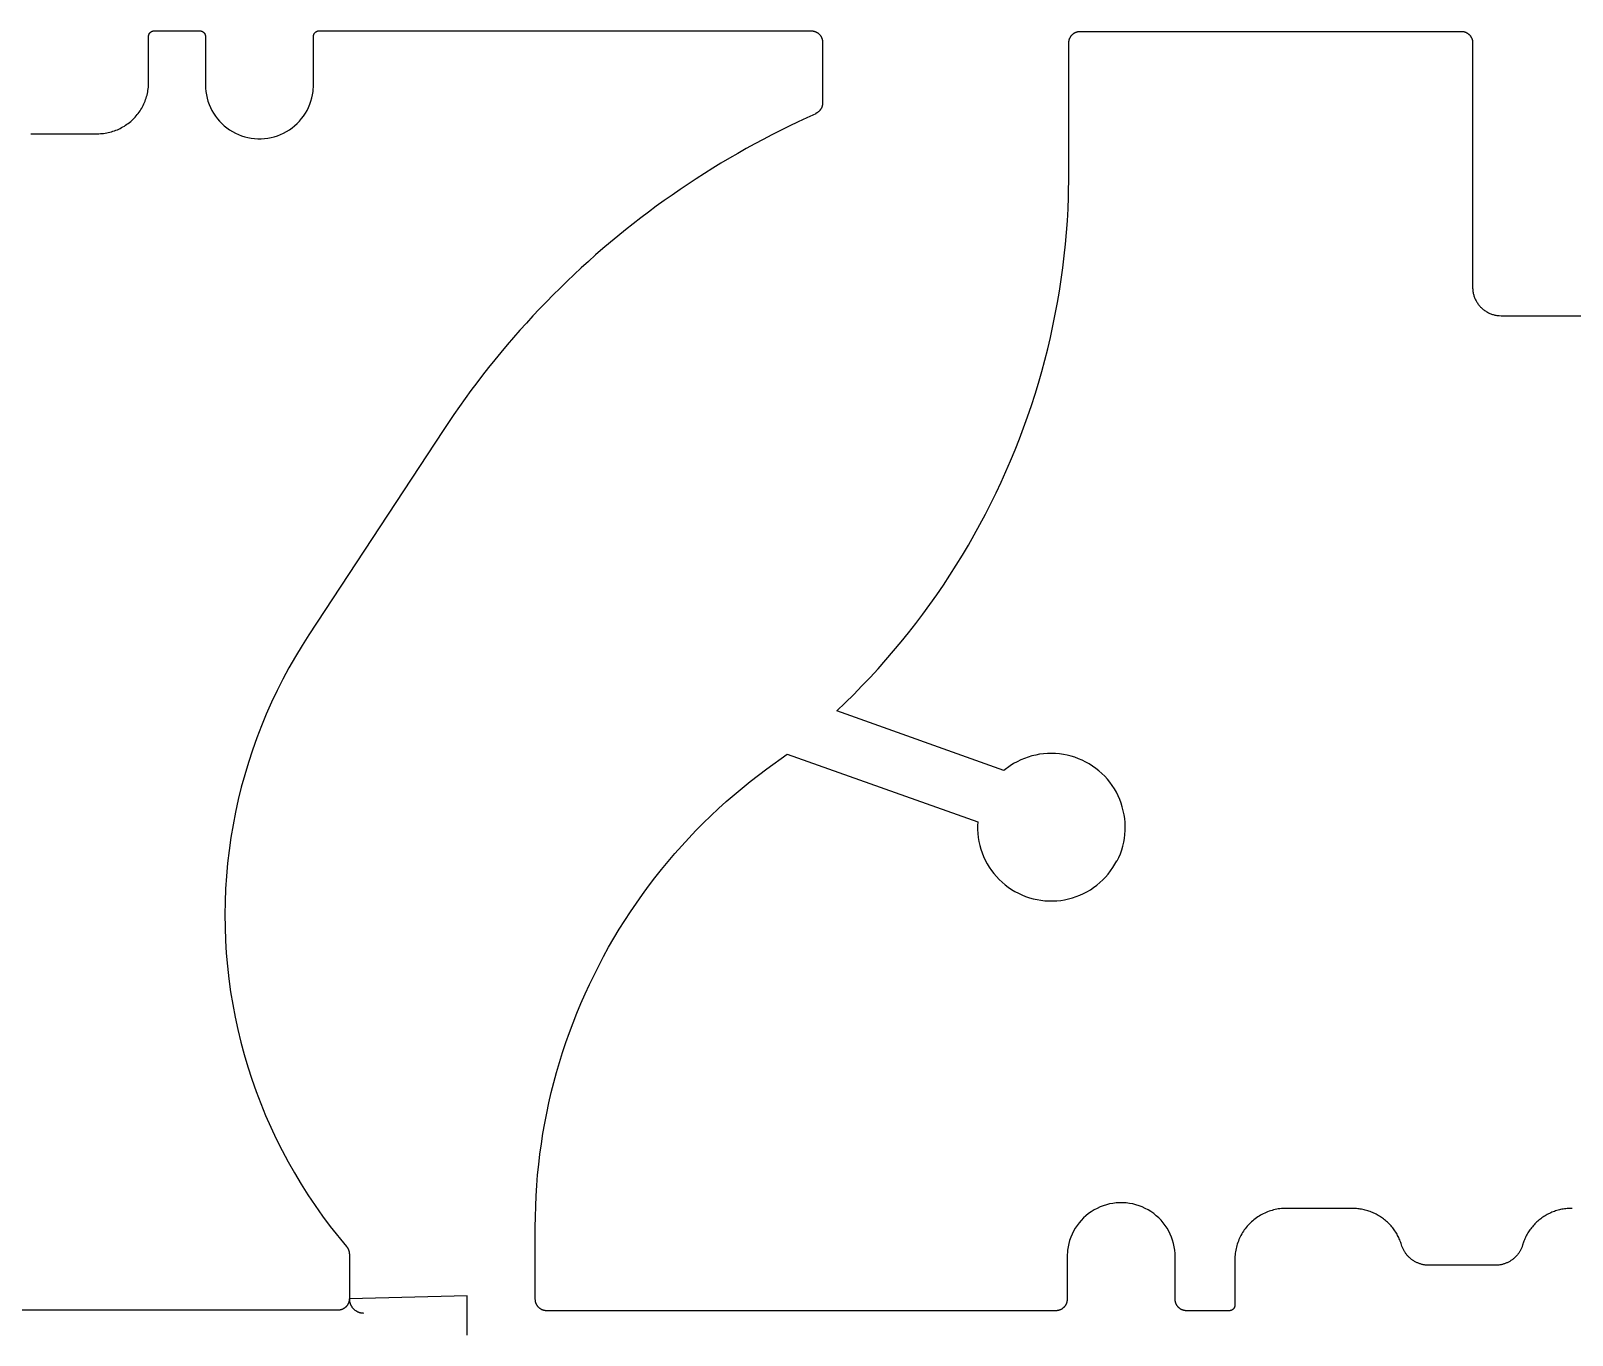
# Model space of a CAD drawing. Extents: x 15 to 3256, y 15 to 486.
# Drawn here: x 724.1 to 995.1, y 15 to 244.4 of the extents above; entities that cross this region are included whole.
import ezdxf

# ---------------------------------------------------------------- set-up
doc = ezdxf.new("R2010")
doc.units = 0

msp = doc.modelspace()

# ---------------------------------------------------------------- linework, layer by layer
at = {"layer": 'Layer 0', "color": 1}
for p, q in [((745.799988, 244.400009), (753.799988, 244.400009)), ((774.799988, 244.400009), (861.299988, 244.400009)), ((908.600037, 244.300003), (975.600037, 244.300003)), ((744.799988, 235.300003), (744.799988, 243.400009)), ((754.799988, 243.400009), (754.799988, 234.900009)), ((773.799988, 234.900009), (773.799988, 243.400009)), ((863.299988, 242.400009), (863.299988, 231.699997)), ((906.600037, 219.300003), (906.600037, 242.300003)), ((977.600037, 242.300003), (977.600037, 199.300003)), ((724.100037, 226.300003), (735.799988, 226.300003)), ((982.600037, 194.300003), (1024.599976, 194.300003)), ((796.600037, 174.100006), (773, 138.199997)), ((895.200012, 114.300003), (865.799988, 124.800003)), ((853.5, 114.599998), (857.100037, 117.200005)), ((857.100037, 117.200005), (890.600037, 105.300003)), ((956.5, 37.299999), (944.799988, 37.299999)), ((812.799988, 21.300001), (812.799988, 34)), ((780.100037, 29.300001), (780.100037, 21.4)), ((906.299988, 28.800001), (906.299988, 21.300001)), ((925.299988, 21.300001), (925.299988, 28.800001)), ((935.799988, 28.300001), (935.799988, 20.300001)), ((981.600037, 27.300001), (969.900024, 27.300001)), ((800.799988, 21.9), (780.100037, 21.4)), ((800.799988, 15), (800.799988, 21.9)), ((778.100037, 19.4), (630.100037, 19.4)), ((904.299988, 19.300001), (814.799988, 19.300001)), ((934.799988, 19.300001), (927.299988, 19.300001))]:
    msp.add_line(p, q, dxfattribs=at)
for points in [[(744.799988, 243.400009), (744.800476, 243.430801), (744.80188, 243.461563), (744.80426, 243.492279), (744.807556, 243.522903), (744.811829, 243.553406), (744.817017, 243.583755), (744.82312, 243.613937), (744.8302, 243.643921), (744.838135, 243.673676), (744.847046, 243.703156), (744.856812, 243.732361), (744.867493, 243.761246), (744.879089, 243.789795), (744.891541, 243.817963), (744.904846, 243.845749), (744.918945, 243.873108), (744.93396, 243.900009), (744.949768, 243.926437), (744.96637, 243.952377), (744.983765, 243.977783), (745.001953, 244.00264), (745.020935, 244.026932), (745.040588, 244.050629), (745.060974, 244.0737), (745.082092, 244.096146), (745.103882, 244.11792), (745.126282, 244.139023), (745.149353, 244.159409), (745.173035, 244.179092), (745.197327, 244.198029), (745.222229, 244.216202), (745.24762, 244.233612), (745.27356, 244.250229), (745.299988, 244.266037), (745.326904, 244.281021), (745.354248, 244.295166), (745.382019, 244.308472), (745.410217, 244.320908), (745.438721, 244.332474), (745.467651, 244.34317), (745.496826, 244.352951), (745.526306, 244.361832), (745.556091, 244.369812), (745.58606, 244.376862), (745.616211, 244.38298), (745.646606, 244.388168), (745.677124, 244.392426), (745.707703, 244.395737), (745.738403, 244.398117), (745.799988, 244.400009)], [(753.799988, 244.400009), (753.83075, 244.399536), (753.861511, 244.398117), (753.892212, 244.395752), (753.922791, 244.392441), (753.953308, 244.388184), (753.983643, 244.383011), (754.013794, 244.376892), (754.043762, 244.369843), (754.073486, 244.361877), (754.102966, 244.353012), (754.132141, 244.343231), (754.161011, 244.332565), (754.189514, 244.321014), (754.217712, 244.308594), (754.245483, 244.295303), (754.272827, 244.281174), (754.299683, 244.266205), (754.326111, 244.250412), (754.352051, 244.233826), (754.377441, 244.216431), (754.402283, 244.198273), (754.426575, 244.179367), (754.450256, 244.159714), (754.473328, 244.139343), (754.495789, 244.118271), (754.517517, 244.096512), (754.538635, 244.074097), (754.559021, 244.051041), (754.578735, 244.027374), (754.597656, 244.003113), (754.615845, 243.978287), (754.63324, 243.952896), (754.649841, 243.927002), (754.665649, 243.900589), (754.680664, 243.873718), (754.694824, 243.84639), (754.70813, 243.818634), (754.720581, 243.790482), (754.732178, 243.761963), (754.742859, 243.733109), (754.752686, 243.703934), (754.761597, 243.674469), (754.769592, 243.644745), (754.776672, 243.614792), (754.782776, 243.584625), (754.788025, 243.554291), (754.792297, 243.523819), (754.795654, 243.493225), (754.798035, 243.46254), (754.799988, 243.401016)], [(773.799988, 243.400009), (773.800476, 243.430801), (773.80188, 243.461563), (773.80426, 243.492279), (773.807556, 243.522903), (773.811829, 243.553406), (773.817017, 243.583755), (773.82312, 243.613937), (773.8302, 243.643921), (773.838135, 243.673676), (773.847046, 243.703156), (773.856812, 243.732361), (773.867493, 243.761246), (773.879089, 243.789795), (773.891541, 243.817963), (773.904846, 243.845749), (773.918945, 243.873108), (773.93396, 243.900009), (773.949768, 243.926437), (773.96637, 243.952377), (773.983765, 243.977783), (774.001953, 244.00264), (774.020935, 244.026932), (774.040588, 244.050629), (774.060974, 244.0737), (774.082092, 244.096146), (774.103882, 244.11792), (774.126282, 244.139023), (774.149353, 244.159409), (774.173035, 244.179092), (774.197327, 244.198029), (774.222229, 244.216202), (774.24762, 244.233612), (774.27356, 244.250229), (774.299988, 244.266037), (774.326904, 244.281021), (774.354248, 244.295166), (774.382019, 244.308472), (774.410217, 244.320908), (774.438721, 244.332474), (774.467651, 244.34317), (774.496826, 244.352951), (774.526306, 244.361832), (774.556091, 244.369812), (774.58606, 244.376862), (774.616211, 244.38298), (774.646606, 244.388168), (774.677124, 244.392426), (774.707703, 244.395737), (774.738403, 244.398117), (774.799988, 244.400009)], [(861.299988, 244.400009), (861.361511, 244.399063), (861.423035, 244.396225), (861.484436, 244.391495), (861.545593, 244.384872), (861.606567, 244.376373), (861.667236, 244.365997), (861.7276, 244.35376), (861.787537, 244.339676), (861.846985, 244.323761), (861.905945, 244.306015), (861.964294, 244.286469), (862.022034, 244.265121), (862.079102, 244.24202), (862.135437, 244.217163), (862.190918, 244.190598), (862.245605, 244.162323), (862.299438, 244.132401), (862.352234, 244.100815), (862.404114, 244.067627), (862.454895, 244.032852), (862.504578, 243.996536), (862.553162, 243.95871), (862.600525, 243.919403), (862.646667, 243.878662), (862.691528, 243.836517), (862.735107, 243.793015), (862.777283, 243.748184), (862.818054, 243.702072), (862.857422, 243.654739), (862.895325, 243.606216), (862.931702, 243.556549), (862.966492, 243.505783), (862.999756, 243.453979), (863.031372, 243.401169), (863.06134, 243.347412), (863.089661, 243.292755), (863.116333, 243.237244), (863.141235, 243.180954), (863.164368, 243.123917), (863.185791, 243.066193), (863.205383, 243.007843), (863.223206, 242.948914), (863.239197, 242.889465), (863.253296, 242.829559), (863.265625, 242.769241), (863.276062, 242.708572), (863.284607, 242.647614), (863.29126, 242.586426), (863.296082, 242.525055), (863.299988, 242.402008)], [(906.600037, 242.300003), (906.601013, 242.361588), (906.603821, 242.423126), (906.608582, 242.484543), (906.615173, 242.545776), (906.623718, 242.606781), (906.634094, 242.667496), (906.646362, 242.727875), (906.660461, 242.787827), (906.676392, 242.847321), (906.694153, 242.906311), (906.713745, 242.964706), (906.735107, 243.022491), (906.75824, 243.079575), (906.783081, 243.135925), (906.809692, 243.191483), (906.838013, 243.246185), (906.867981, 243.300003), (906.899597, 243.352859), (906.9328, 243.404724), (906.967651, 243.455551), (907.004028, 243.505264), (907.04187, 243.553848), (907.081238, 243.601242), (907.122009, 243.647385), (907.164185, 243.692276), (907.207764, 243.735825), (907.252625, 243.778015), (907.298828, 243.818817), (907.346191, 243.85817), (907.394775, 243.896042), (907.444458, 243.932388), (907.4953, 243.967209), (907.54718, 244.000443), (907.600037, 244.032059), (907.65387, 244.062027), (907.708557, 244.090332), (907.764099, 244.116928), (907.820435, 244.141815), (907.877563, 244.164948), (907.935303, 244.18631), (907.993713, 244.205887), (908.052734, 244.223648), (908.112183, 244.239594), (908.17218, 244.253693), (908.232544, 244.265945), (908.293274, 244.276337), (908.354248, 244.284836), (908.415466, 244.291473), (908.476929, 244.296204), (908.600037, 244.300003)], [(975.600037, 244.300003), (975.66156, 244.299057), (975.723083, 244.296219), (975.784485, 244.291489), (975.845642, 244.284866), (975.906616, 244.276367), (975.967285, 244.265991), (976.027649, 244.253754), (976.087585, 244.23967), (976.147034, 244.223755), (976.205994, 244.206009), (976.264343, 244.186462), (976.322083, 244.165115), (976.37915, 244.142014), (976.435486, 244.117157), (976.490967, 244.090591), (976.545654, 244.062317), (976.599487, 244.032394), (976.652283, 244.000809), (976.704163, 243.967621), (976.754944, 243.932846), (976.804626, 243.89653), (976.85321, 243.858704), (976.900574, 243.819397), (976.946716, 243.778656), (976.991577, 243.736511), (977.035156, 243.693008), (977.077332, 243.648178), (977.118103, 243.602066), (977.157471, 243.554733), (977.195374, 243.50621), (977.23175, 243.456543), (977.266541, 243.405777), (977.299805, 243.353973), (977.331421, 243.301163), (977.361389, 243.247406), (977.389709, 243.192749), (977.416382, 243.137238), (977.441284, 243.080948), (977.464417, 243.023911), (977.48584, 242.966187), (977.505432, 242.907837), (977.523254, 242.848907), (977.539246, 242.789459), (977.553345, 242.729553), (977.565674, 242.669235), (977.576111, 242.608566), (977.584656, 242.547607), (977.591309, 242.48642), (977.59613, 242.425049), (977.600037, 242.302002)], [(735.799988, 226.300003), (736.077332, 226.304276), (736.35437, 226.317093), (736.63092, 226.33844), (736.906677, 226.368301), (737.181396, 226.406647), (737.454773, 226.453445), (737.726563, 226.508636), (737.996582, 226.572174), (738.264465, 226.644012), (738.530029, 226.72406), (738.79303, 226.812256), (739.053162, 226.908524), (739.310181, 227.012741), (739.563904, 227.124847), (739.814026, 227.24472), (740.060303, 227.372223), (740.302612, 227.507278), (740.540588, 227.649719), (740.774048, 227.799438), (741.002808, 227.956268), (741.226685, 228.120087), (741.445313, 228.29071), (741.65863, 228.468002), (741.866394, 228.651779), (742.068359, 228.841873), (742.264404, 229.038086), (742.454285, 229.240265), (742.637817, 229.448196), (742.814941, 229.661682), (742.985352, 229.880524), (743.148926, 230.104507), (743.305542, 230.33342), (743.455017, 230.567062), (743.597229, 230.805206), (743.731995, 231.047607), (743.859314, 231.294052), (743.978882, 231.544296), (744.090759, 231.798111), (744.194702, 232.055252), (744.29071, 232.31546), (744.378662, 232.578522), (744.458435, 232.844162), (744.530029, 233.112137), (744.593262, 233.382187), (744.648193, 233.654068), (744.694702, 233.927505), (744.732788, 234.20224), (744.76239, 234.478027), (744.783447, 234.754593), (744.799988, 235.309006)], [(754.799988, 234.900009), (754.817993, 234.314987), (754.872009, 233.732193), (754.961853, 233.153839), (755.087097, 232.582108), (755.247314, 232.019165), (755.441895, 231.467163), (755.670105, 230.928192), (755.931091, 230.404297), (756.223816, 229.897476), (756.54718, 229.409637), (756.900024, 228.942627), (757.280884, 228.498245), (757.688477, 228.078156), (758.121094, 227.68396), (758.577209, 227.317154), (759.054993, 226.979141), (759.552734, 226.671188), (760.068481, 226.39447), (760.600281, 226.150024), (761.146118, 225.938812), (761.703918, 225.761597), (762.271606, 225.61908), (762.846985, 225.51178), (763.427856, 225.440125), (764.012085, 225.404373), (764.597351, 225.404663), (765.181519, 225.440994), (765.762329, 225.513229), (766.337585, 225.621109), (766.905151, 225.764191), (767.462769, 225.941956), (768.008423, 226.153717), (768.539978, 226.398682), (769.05542, 226.675919), (769.552856, 226.984375), (770.030334, 227.322876), (770.486084, 227.690125), (770.918335, 228.084747), (771.325439, 228.505249), (771.705872, 228.950012), (772.058228, 229.417358), (772.381165, 229.905518), (772.67334, 230.412643), (772.933838, 230.936798), (773.161499, 231.475983), (773.35553, 232.028183), (773.515198, 232.591278), (773.639832, 233.163132), (773.729065, 233.741577), (773.799988, 234.909515)], [(863.299988, 231.701996), (863.2995, 231.655991), (863.297974, 231.610001), (863.295349, 231.564072), (863.291687, 231.518204), (863.286987, 231.472443), (863.28125, 231.426788), (863.274414, 231.381287), (863.266602, 231.335953), (863.25769, 231.290817), (863.247742, 231.24588), (863.236816, 231.201202), (863.224792, 231.156784), (863.211792, 231.11264), (863.197754, 231.068817), (863.182739, 231.02533), (863.166748, 230.982208), (863.149719, 230.939453), (863.131775, 230.89711), (863.112793, 230.855179), (863.092896, 230.813705), (863.072021, 230.77269), (863.050232, 230.732178), (863.027527, 230.692169), (863.003845, 230.652695), (862.979309, 230.613785), (862.953857, 230.575439), (862.927551, 230.537689), (862.900391, 230.500565), (862.872375, 230.464066), (862.843567, 230.428223), (862.813904, 230.393051), (862.783447, 230.358566), (862.752197, 230.324799), (862.720154, 230.291763), (862.687378, 230.25946), (862.65387, 230.227936), (862.619629, 230.197174), (862.584717, 230.167221), (862.549133, 230.138077), (862.512878, 230.109741), (862.475952, 230.082275), (862.438477, 230.055649), (862.40033, 230.029892), (862.361633, 230.00502), (862.322327, 229.981049), (862.282532, 229.957993), (862.242188, 229.935852), (862.201355, 229.914642), (862.160095, 229.894379), (862.076111, 229.856735)], [(862.100037, 229.799988), (860.54303, 229.095184), (858.994019, 228.373032), (857.453186, 227.633621), (855.920715, 226.877045), (854.39679, 226.103378), (852.881592, 225.312744), (851.375305, 224.505234), (849.878113, 223.680939), (848.39032, 222.839966), (846.911926, 221.982422), (845.443237, 221.108414), (843.984436, 220.218048), (842.535645, 219.311447), (841.097046, 218.388702), (839.668884, 217.449951), (838.251282, 216.4953), (836.844421, 215.524872), (835.448547, 214.538773), (834.063721, 213.537155), (832.690186, 212.520126), (831.328125, 211.487808), (829.977661, 210.440338), (828.638977, 209.377838), (827.312256, 208.300461), (825.997681, 207.208313), (824.695374, 206.101547), (823.405518, 204.980316), (822.128235, 203.844727), (820.86377, 202.694946), (819.612183, 201.531097), (818.373718, 200.353348), (817.148499, 199.161835), (815.936646, 197.956711), (814.738281, 196.738113), (813.55365, 195.506195), (812.382874, 194.261139), (811.226074, 193.003067), (810.083435, 191.732147), (808.955017, 190.448547), (807.841003, 189.152405), (806.741577, 187.843918), (805.65686, 186.523209), (804.586914, 185.190475), (803.531921, 183.845871), (802.492065, 182.489548), (801.467407, 181.121704), (800.458069, 179.742493), (799.464233, 178.352097), (798.486023, 176.950684), (796.576721, 174.115341)], [(865.799927, 124.799995), (867.298401, 126.235687), (868.773743, 127.695114), (870.225647, 129.177902), (871.653687, 130.68367), (873.057495, 132.212036), (874.436707, 133.762619), (875.791077, 135.335022), (877.120117, 136.928833), (878.423584, 138.54364), (879.70105, 140.179062), (880.952332, 141.834656), (882.177002, 143.510025), (883.374756, 145.204712), (884.545288, 146.918304), (885.688354, 148.65036), (886.80365, 150.400436), (887.890869, 152.168091), (888.949707, 153.952866), (889.97998, 155.754318), (890.981323, 157.571991), (891.953491, 159.405396), (892.896362, 161.254089), (893.80957, 163.117599), (894.692871, 164.995453), (895.546143, 166.887161), (896.369141, 168.792236), (897.16156, 170.710205), (897.923279, 172.640594), (898.654114, 174.58287), (899.353882, 176.536591), (900.022339, 178.501205), (900.659363, 180.476257), (901.264771, 182.461212), (901.83844, 184.455582), (902.380249, 186.458847), (902.889954, 188.47052), (903.367493, 190.490051), (903.812744, 192.516968), (904.225647, 194.55072), (904.605957, 196.590805), (904.953674, 198.636688), (905.268738, 200.687881), (905.550964, 202.743835), (905.800415, 204.804016), (906.016907, 206.867935), (906.200439, 208.935043), (906.350952, 211.004807), (906.468384, 213.076721), (906.552795, 215.150238), (906.622192, 219.299973)], [(977.600037, 199.300003), (977.602417, 199.146027), (977.609497, 198.992203), (977.621338, 198.838669), (977.637939, 198.685562), (977.65918, 198.533051), (977.685181, 198.381256), (977.71582, 198.230347), (977.751038, 198.080429), (977.790894, 197.931686), (977.835327, 197.784241), (977.884277, 197.638229), (977.937683, 197.493805), (977.995483, 197.351074), (978.057678, 197.210205), (978.124207, 197.07132), (978.194946, 196.93454), (978.269897, 196.800003), (978.348938, 196.667847), (978.432007, 196.538177), (978.519043, 196.411133), (978.609924, 196.286835), (978.704651, 196.16539), (978.802979, 196.046921), (978.904968, 195.931534), (979.010498, 195.819336), (979.119385, 195.710449), (979.231567, 195.604965), (979.346924, 195.502975), (979.465393, 195.404602), (979.586853, 195.309921), (979.711182, 195.219025), (979.838196, 195.131989), (979.967896, 195.04892), (980.100037, 194.969879), (980.234558, 194.894943), (980.371338, 194.824188), (980.510254, 194.757675), (980.651123, 194.69548), (980.793823, 194.63765), (980.938232, 194.584229), (981.08429, 194.535294), (981.231689, 194.490875), (981.380432, 194.451019), (981.530334, 194.415771), (981.681274, 194.385147), (981.833069, 194.359177), (981.985596, 194.337906), (982.138672, 194.321335), (982.292236, 194.309494), (982.600037, 194.300003)], [(773, 138.200012), (771.779541, 136.290115), (770.607544, 134.350082), (769.484802, 132.381134), (768.412048, 130.384552), (767.389832, 128.361557), (766.419006, 126.313469), (765.5, 124.241577), (764.633484, 122.147186), (763.820007, 120.031639), (763.06012, 117.896271), (762.354187, 115.742439), (761.702759, 113.57151), (761.106262, 111.384865), (760.565002, 109.183884), (760.079346, 106.969963), (759.649658, 104.744514), (759.276123, 102.508949), (758.958984, 100.264687), (758.698547, 98.013145), (758.494873, 95.75576), (758.348083, 93.493958), (758.258362, 91.229179), (758.225708, 88.962852), (758.250183, 86.696434), (758.331726, 84.431343), (758.470276, 82.169022), (758.665771, 79.910912), (758.918091, 77.658447), (759.227051, 75.413048), (759.592468, 73.17614), (760.01416, 70.949158), (760.49176, 68.733498), (761.025085, 66.530571), (761.613708, 64.341774), (762.257263, 62.168499), (762.955322, 60.012127), (763.70752, 57.874023), (764.513306, 55.755543), (765.372253, 53.658035), (766.283691, 51.582825), (767.247192, 49.531235), (768.262024, 47.504562), (769.327576, 45.504097), (770.443176, 43.531109), (771.608154, 41.586845), (772.821716, 39.672543), (774.083069, 37.789417), (775.391541, 35.938663), (776.746155, 34.121452), (779.590698, 30.592093)], [(915.100037, 98.400017), (915.399536, 99.030067), (915.664795, 99.675255), (915.895142, 100.33374), (916.089844, 101.003616), (916.248413, 101.682961), (916.3703, 102.369827), (916.455261, 103.062241), (916.502991, 103.758209), (916.513306, 104.455734), (916.486267, 105.152809), (916.421936, 105.847443), (916.320435, 106.537621), (916.182129, 107.221375), (916.007385, 107.896736), (915.796692, 108.56176), (915.550659, 109.214539), (915.27002, 109.853195), (914.955505, 110.475899), (914.608154, 111.080856), (914.228821, 111.666328), (913.818726, 112.230637), (913.378906, 112.772156), (912.910767, 113.289337), (912.415527, 113.780685), (911.894714, 114.244789), (911.349792, 114.680328), (910.782288, 115.086037), (910.193848, 115.460747), (909.586243, 115.803398), (908.96106, 116.112991), (908.320251, 116.388649), (907.665588, 116.62957), (906.998901, 116.83506), (906.322205, 117.004532), (905.63739, 117.137505), (904.946411, 117.233597), (904.251343, 117.292519), (903.554077, 117.31411), (902.856628, 117.298309), (902.161072, 117.245163), (901.469299, 117.154823), (900.783447, 117.027542), (900.105347, 116.863693), (899.437012, 116.663742), (898.780334, 116.428276), (898.137268, 116.157951), (897.509583, 115.853561), (896.899048, 115.515968), (896.307556, 115.146156), (895.188171, 114.314178)], [(812.800049, 33.999996), (812.815063, 35.836971), (812.863831, 37.673363), (812.94635, 39.508545), (813.062561, 41.341904), (813.212402, 43.172821), (813.395874, 45.000671), (813.612915, 46.824848), (813.863403, 48.644726), (814.147278, 50.459698), (814.464417, 52.26915), (814.814758, 54.072472), (815.198181, 55.869049), (815.614563, 57.658283), (816.063721, 59.439564), (816.545532, 61.212296), (817.059814, 62.97588), (817.606384, 64.729713), (818.18512, 66.473213), (818.795776, 68.205788), (819.43811, 69.926857), (820.112, 71.635834), (820.817139, 73.332138), (821.553345, 75.015205), (822.320374, 76.684471), (823.117859, 78.339355), (823.945679, 79.979317), (824.803467, 81.603798), (825.690918, 83.212242), (826.607788, 84.804115), (827.553772, 86.378876), (828.528442, 87.935989), (829.531616, 89.474945), (830.562927, 90.995209), (831.621887, 92.496269), (832.708313, 93.977623), (833.821777, 95.438774), (834.961853, 96.879219), (836.128235, 98.298485), (837.320435, 99.696083), (838.538147, 101.071541), (839.780945, 102.4244), (841.04834, 103.754204), (842.339966, 105.060501), (843.655396, 106.34285), (844.994141, 107.600815), (846.355774, 108.833984), (847.739807, 110.041924), (849.145813, 111.224243), (850.573242, 112.380531), (853.490295, 114.613167)], [(890.600037, 105.300003), (890.56488, 104.603699), (890.567322, 103.906509), (890.6073, 103.210457), (890.684692, 102.517578), (890.799316, 101.829865), (890.950806, 101.14933), (891.138733, 100.477943), (891.362549, 99.81765), (891.621643, 99.170372), (891.915161, 98.537987), (892.242371, 97.92234), (892.602234, 97.325203), (892.993774, 96.748322), (893.415771, 96.193367), (893.867065, 95.661942), (894.346313, 95.155609), (894.852173, 94.675819), (895.383118, 94.223984), (895.937683, 93.801392), (896.51416, 93.409294), (897.110901, 93.048813), (897.726257, 92.721001), (898.358276, 92.426804), (899.00531, 92.167084), (899.665344, 91.942596), (900.336548, 91.753983), (901.016968, 91.601799), (901.704529, 91.486488), (902.397339, 91.408371), (903.093323, 91.367691), (903.790527, 91.364563), (904.486877, 91.398987), (905.180298, 91.470879), (905.868896, 91.580009), (906.550659, 91.726082), (907.223511, 91.908653), (907.885559, 92.127205), (908.534851, 92.381104), (909.169556, 92.669609), (909.787781, 92.991882), (910.387756, 93.346992), (910.967712, 93.733902), (911.526062, 94.151489), (912.061035, 94.598541), (912.571167, 95.073761), (913.054932, 95.575775), (913.510986, 96.103119), (913.937988, 96.654259), (914.334656, 97.2276), (915.032654, 98.434227)], [(925.299988, 28.8095), (925.281372, 29.394125), (925.226868, 29.976496), (925.136597, 30.554409), (925.010925, 31.125669), (924.850342, 31.688114), (924.655457, 32.239609), (924.427002, 32.778069), (924.165833, 33.301441), (923.872925, 33.807755), (923.549438, 34.295082), (923.196594, 34.761578), (922.815674, 35.205475), (922.408203, 35.625088), (921.975647, 36.018829), (921.519653, 36.385201), (921.041992, 36.72282), (920.544495, 37.030403), (920.028992, 37.306789), (919.497437, 37.550922), (918.951904, 37.761883), (918.394409, 37.938869), (917.827087, 38.081211), (917.252075, 38.18837), (916.671509, 38.259937), (916.087708, 38.295639), (915.502747, 38.295349), (914.919006, 38.25906), (914.338501, 38.186913), (913.763611, 38.079178), (913.196411, 37.936268), (912.639099, 37.758724), (912.09375, 37.547218), (911.562439, 37.302551), (911.047241, 37.025654), (910.550049, 36.717571), (910.072754, 36.379475), (909.617126, 36.012646), (909.184998, 35.618473), (908.777893, 35.198452), (908.397461, 34.754177), (908.045044, 34.287327), (907.722046, 33.799679), (907.429688, 33.293072), (907.169006, 32.769436), (906.941101, 32.230751), (906.746765, 31.679062), (906.586731, 31.116457), (906.46167, 30.545073), (906.371948, 29.96707), (906.299988, 28.799999)], [(944.799988, 37.299999), (944.522827, 37.295731), (944.245911, 37.282928), (943.969543, 37.261604), (943.69397, 37.231781), (943.419434, 37.193485), (943.14624, 37.146755), (942.874573, 37.091633), (942.604736, 37.028172), (942.337036, 36.956429), (942.071594, 36.876476), (941.808777, 36.788387), (941.548828, 36.692245), (941.291931, 36.588146), (941.03833, 36.476185), (940.78833, 36.356464), (940.542114, 36.229107), (940.299988, 36.094223), (940.062073, 35.95195), (939.828674, 35.802418), (939.600037, 35.645767), (939.376282, 35.482151), (939.157654, 35.311722), (938.944397, 35.134644), (938.736755, 34.951077), (938.53479, 34.761204), (938.338806, 34.565205), (938.148926, 34.363258), (937.965332, 34.155563), (937.788269, 33.942314), (937.617859, 33.723713), (937.454224, 33.499966), (937.297546, 33.271286), (937.14801, 33.037891), (937.005737, 32.800003), (936.870911, 32.557846), (936.74353, 32.311649), (936.623779, 32.061649), (936.511841, 31.808079), (936.407715, 31.551182), (936.311584, 31.291201), (936.223511, 31.028381), (936.143555, 30.762974), (936.071838, 30.495232), (936.008362, 30.225407), (935.953247, 29.953756), (935.906494, 29.680534), (935.868225, 29.406006), (935.838379, 29.130426), (935.817078, 28.854061), (935.799988, 28.299999)], [(965.100037, 30.89999), (965.032227, 31.114525), (964.959106, 31.327295), (964.880615, 31.538166), (964.796936, 31.747007), (964.708008, 31.953686), (964.613953, 32.158073), (964.514771, 32.360039), (964.410583, 32.559464), (964.301453, 32.75621), (964.187439, 32.950169), (964.068542, 33.141209), (963.944946, 33.329212), (963.816711, 33.514061), (963.683838, 33.695641), (963.546448, 33.873837), (963.404663, 34.048534), (963.258606, 34.219631), (963.108215, 34.387012), (962.953735, 34.550579), (962.795166, 34.710224), (962.63269, 34.865849), (962.46637, 35.017357), (962.296265, 35.16465), (962.122559, 35.30764), (961.945313, 35.446236), (961.764648, 35.580349), (961.580688, 35.709896), (961.393555, 35.834797), (961.203369, 35.954971), (961.010193, 36.070347), (960.814209, 36.180847), (960.61554, 36.286407), (960.414246, 36.386955), (960.21051, 36.482433), (960.004456, 36.572781), (959.796204, 36.65794), (959.585876, 36.737858), (959.373596, 36.812485), (959.159546, 36.881775), (958.943848, 36.945679), (958.726563, 37.004162), (958.507935, 37.057186), (958.288025, 37.104721), (958.066956, 37.146732), (957.84491, 37.183197), (957.62207, 37.214088), (957.398499, 37.239391), (957.174377, 37.259087), (956.949829, 37.273163), (956.5, 37.284431)], [(995.099976, 37.299999), (994.87262, 37.299652), (994.645325, 37.293564), (994.418274, 37.281738), (994.191589, 37.264179), (993.965454, 37.240902), (993.739929, 37.211918), (993.515259, 37.177246), (993.291504, 37.136909), (993.068848, 37.090939), (992.847412, 37.039352), (992.627319, 36.982193), (992.408813, 36.919495), (992.191895, 36.851295), (991.976807, 36.777637), (991.763611, 36.698574), (991.552551, 36.614147), (991.343628, 36.524418), (991.137085, 36.42944), (990.932983, 36.329277), (990.731445, 36.223988), (990.532654, 36.11364), (990.336731, 35.99831), (990.143738, 35.878067), (989.953918, 35.752991), (989.767273, 35.623154), (989.583984, 35.488647), (989.404114, 35.349552), (989.227844, 35.205963), (989.055237, 35.057964), (988.886414, 34.905651), (988.721558, 34.749126), (988.560669, 34.588482), (988.40387, 34.423828), (988.251282, 34.255268), (988.103027, 34.082905), (987.959167, 33.906857), (987.819763, 33.727226), (987.684998, 33.544132), (987.554871, 33.357697), (987.429504, 33.16803), (987.30896, 32.975258), (987.193298, 32.779503), (987.082642, 32.580887), (986.977051, 32.379543), (986.876587, 32.175594), (986.78125, 31.969173), (986.691223, 31.76041), (986.606445, 31.549438), (986.527039, 31.336395), (986.384521, 30.904655)], [(779.599976, 30.599998), (779.618042, 30.578899), (779.635742, 30.557549), (779.653198, 30.535954), (779.670288, 30.514116), (779.687134, 30.492043), (779.703613, 30.469734), (779.719849, 30.447199), (779.735718, 30.424437), (779.751282, 30.401457), (779.766541, 30.378262), (779.781433, 30.354855), (779.796021, 30.331242), (779.810303, 30.307428), (779.824219, 30.283417), (779.837769, 30.259212), (779.851013, 30.234823), (779.863892, 30.210249), (779.876465, 30.185497), (779.888672, 30.160572), (779.900513, 30.135479), (779.912048, 30.110222), (779.923218, 30.084808), (779.93396, 30.05924), (779.944397, 30.033524), (779.954468, 30.007664), (779.964233, 29.981665), (779.973572, 29.955534), (779.982544, 29.929274), (779.99115, 29.902891), (779.99939, 29.87639), (780.007263, 29.849777), (780.014771, 29.823055), (780.021912, 29.796232), (780.028625, 29.769312), (780.035034, 29.7423), (780.041016, 29.715202), (780.046631, 29.688023), (780.05188, 29.660767), (780.056702, 29.633442), (780.061218, 29.60605), (780.065308, 29.5786), (780.06897, 29.551094), (780.072327, 29.52354), (780.075256, 29.495941), (780.077759, 29.468306), (780.079956, 29.440636), (780.081726, 29.412939), (780.08313, 29.38522), (780.084106, 29.357485), (780.0849, 29.301985)], [(969.900024, 27.300001), (969.773865, 27.301592), (969.647766, 27.306368), (969.521851, 27.314322), (969.396179, 27.325451), (969.270813, 27.339748), (969.145874, 27.357204), (969.021362, 27.377808), (968.897461, 27.401546), (968.77417, 27.428404), (968.651611, 27.458363), (968.529846, 27.491404), (968.408936, 27.52751), (968.289001, 27.566652), (968.170044, 27.60881), (968.052246, 27.653955), (967.935608, 27.702059), (967.82019, 27.75309), (967.706177, 27.807016), (967.593506, 27.863804), (967.4823, 27.923418), (967.37262, 27.985817), (967.264526, 28.050964), (967.158203, 28.118818), (967.053528, 28.189333), (966.950745, 28.262466), (966.849792, 28.338171), (966.750793, 28.416397), (966.653809, 28.497097), (966.558899, 28.580219), (966.466064, 28.66571), (966.375488, 28.753515), (966.287109, 28.843578), (966.20105, 28.935843), (966.11731, 29.030249), (966.036011, 29.126738), (965.957214, 29.225246), (965.880859, 29.325714), (965.807068, 29.428076), (965.735962, 29.532265), (965.667419, 29.638218), (965.601624, 29.745865), (965.538513, 29.855139), (965.47821, 29.965971), (965.420715, 30.078287), (965.366089, 30.19202), (965.314331, 30.307095), (965.265503, 30.423437), (965.219666, 30.540976), (965.176758, 30.659634), (965.100037, 30.899996)], [(986.400024, 30.899996), (986.363159, 30.779325), (986.323303, 30.659622), (986.280396, 30.540964), (986.234497, 30.423428), (986.185669, 30.307085), (986.133972, 30.192011), (986.079346, 30.078279), (986.021851, 29.965961), (985.961548, 29.855131), (985.898438, 29.745859), (985.832642, 29.63821), (985.764099, 29.532259), (985.692932, 29.428068), (985.619202, 29.325708), (985.542847, 29.225241), (985.46405, 29.126732), (985.38269, 29.030243), (985.299011, 28.935837), (985.212952, 28.843575), (985.124573, 28.753511), (985.033997, 28.665707), (984.941162, 28.580215), (984.846252, 28.497095), (984.749268, 28.416395), (984.650269, 28.338167), (984.549316, 28.262465), (984.446533, 28.189331), (984.341858, 28.118816), (984.235474, 28.050962), (984.127441, 27.985817), (984.017761, 27.923416), (983.906555, 27.863804), (983.793884, 27.807016), (983.679871, 27.75309), (983.564453, 27.702059), (983.447815, 27.653955), (983.330017, 27.60881), (983.21106, 27.566652), (983.091125, 27.52751), (982.970215, 27.491405), (982.84845, 27.458363), (982.725891, 27.428404), (982.6026, 27.401546), (982.478699, 27.377808), (982.354187, 27.357204), (982.229248, 27.339748), (982.103882, 27.325451), (981.97821, 27.314322), (981.852295, 27.306368), (981.600037, 27.300001)], [(780.100037, 21.402), (780.099121, 21.34037), (780.096375, 21.278797), (780.091675, 21.217339), (780.085083, 21.156054), (780.07666, 21.094999), (780.066284, 21.034237), (780.054077, 20.97382), (780.040039, 20.913809), (780.024109, 20.854259), (780.006409, 20.795227), (779.986877, 20.736771), (779.965515, 20.678944), (779.942444, 20.621801), (779.917603, 20.565397), (779.890991, 20.509787), (779.862732, 20.455023), (779.832764, 20.401155), (779.801147, 20.348236), (779.767944, 20.296316), (779.733154, 20.245445), (779.696777, 20.195669), (779.658936, 20.147039), (779.619568, 20.099598), (779.578796, 20.053391), (779.53656, 20.008465), (779.492981, 19.964859), (779.44812, 19.922617), (779.401978, 19.881777), (779.354553, 19.842381), (779.305969, 19.804462), (779.256226, 19.768059), (779.205383, 19.733208), (779.153503, 19.699938), (779.100586, 19.668283), (779.046753, 19.638273), (778.992065, 19.609936), (778.936462, 19.5833), (778.880066, 19.558388), (778.822937, 19.535225), (778.765137, 19.513834), (778.706726, 19.494234), (778.647705, 19.476444), (778.588196, 19.460482), (778.528198, 19.446362), (778.467773, 19.434097), (778.407043, 19.423698), (778.345947, 19.415178), (778.284668, 19.408543), (778.223267, 19.403797), (778.100037, 19.4)], [(780.100037, 21.4), (780.101196, 21.323011), (780.104797, 21.246098), (780.110718, 21.169329), (780.118958, 21.092779), (780.129639, 21.016521), (780.142578, 20.940626), (780.157898, 20.865168), (780.175537, 20.790216), (780.195496, 20.715843), (780.217651, 20.642118), (780.242126, 20.569115), (780.26886, 20.496897), (780.297791, 20.425537), (780.328857, 20.355101), (780.362122, 20.285656), (780.397522, 20.217268), (780.434998, 20.150002), (780.474487, 20.083921), (780.516052, 20.019089), (780.55957, 19.955568), (780.60498, 19.893415), (780.652344, 19.832693), (780.701538, 19.773457), (780.752502, 19.715763), (780.805237, 19.659668), (780.85968, 19.605223), (780.915771, 19.552481), (780.973511, 19.50149), (781.032715, 19.452301), (781.093445, 19.404959), (781.155579, 19.35951), (781.219116, 19.315996), (781.283936, 19.27446), (781.350037, 19.234938), (781.417297, 19.197472), (781.485657, 19.162094), (781.555115, 19.128838), (781.625549, 19.097738), (781.696899, 19.068821), (781.769165, 19.042116), (781.842163, 19.017647), (781.915894, 18.995438), (781.990234, 18.97551), (782.065186, 18.95788), (782.140686, 18.942568), (782.216553, 18.929586), (782.292786, 18.918949), (782.369385, 18.910666), (782.446106, 18.904741), (782.600037, 18.9)], [(814.799988, 19.300001), (814.738403, 19.300949), (814.67688, 19.303795), (814.615479, 19.308533), (814.554199, 19.315161), (814.493225, 19.323669), (814.432495, 19.334055), (814.372131, 19.346304), (814.312134, 19.360407), (814.252686, 19.37635), (814.193665, 19.394117), (814.135254, 19.413692), (814.077515, 19.435057), (814.020386, 19.458191), (813.96405, 19.48307), (813.908508, 19.509676), (813.853821, 19.537977), (813.799988, 19.567951), (813.747131, 19.599567), (813.695251, 19.632797), (813.644409, 19.667608), (813.594727, 19.703966), (813.546143, 19.74184), (813.498779, 19.781191), (813.452576, 19.821983), (813.407715, 19.864178), (813.364136, 19.907734), (813.32196, 19.95261), (813.281189, 19.998764), (813.241821, 20.046154), (813.203979, 20.094732), (813.167603, 20.144453), (813.132813, 20.195271), (813.099548, 20.247135), (813.067932, 20.300001), (813.037964, 20.353813), (813.009644, 20.408524), (812.983032, 20.464079), (812.958191, 20.520428), (812.935059, 20.577517), (812.913696, 20.63529), (812.894104, 20.693693), (812.876343, 20.752674), (812.860413, 20.812172), (812.846313, 20.872133), (812.834045, 20.932499), (812.823669, 20.993216), (812.815125, 21.054222), (812.808533, 21.115461), (812.803772, 21.176876), (812.799988, 21.300001)], [(906.299988, 21.302002), (906.299072, 21.240372), (906.296326, 21.178799), (906.291626, 21.11734), (906.285034, 21.056055), (906.276611, 20.995001), (906.266235, 20.934238), (906.254028, 20.873821), (906.23999, 20.81381), (906.22406, 20.754261), (906.20636, 20.695229), (906.186829, 20.636772), (906.165466, 20.578945), (906.142395, 20.521803), (906.117554, 20.465399), (906.090942, 20.409788), (906.062683, 20.355024), (906.032715, 20.301157), (906.001099, 20.248238), (905.967896, 20.196318), (905.933105, 20.145447), (905.896729, 20.095671), (905.858887, 20.047041), (905.819519, 19.999599), (905.778748, 19.953392), (905.736511, 19.908466), (905.692932, 19.864861), (905.648071, 19.822618), (905.601929, 19.781778), (905.554504, 19.742382), (905.50592, 19.704464), (905.456177, 19.66806), (905.405334, 19.633209), (905.353455, 19.599939), (905.300537, 19.568285), (905.246704, 19.538275), (905.192017, 19.509937), (905.136414, 19.483301), (905.080017, 19.458389), (905.022888, 19.435226), (904.965088, 19.413836), (904.906677, 19.394236), (904.847656, 19.376446), (904.788147, 19.360483), (904.728149, 19.346363), (904.667725, 19.334099), (904.606995, 19.3237), (904.545898, 19.31518), (904.484619, 19.308544), (904.423218, 19.303799), (904.299988, 19.300001)], [(927.299988, 19.300001), (927.238403, 19.300949), (927.17688, 19.303795), (927.115479, 19.308533), (927.054199, 19.315161), (926.993225, 19.323669), (926.932495, 19.334055), (926.872131, 19.346304), (926.812134, 19.360407), (926.752686, 19.37635), (926.693665, 19.394117), (926.635254, 19.413692), (926.577515, 19.435057), (926.520386, 19.458191), (926.46405, 19.48307), (926.408508, 19.509676), (926.353821, 19.537977), (926.299988, 19.567951), (926.247131, 19.599567), (926.195251, 19.632797), (926.144409, 19.667608), (926.094727, 19.703966), (926.046143, 19.74184), (925.998779, 19.781191), (925.952576, 19.821983), (925.907715, 19.864178), (925.864136, 19.907734), (925.82196, 19.95261), (925.781189, 19.998764), (925.741821, 20.046154), (925.703979, 20.094732), (925.667603, 20.144453), (925.632813, 20.195271), (925.599548, 20.247135), (925.567932, 20.300001), (925.537964, 20.353813), (925.509644, 20.408524), (925.483032, 20.464079), (925.458191, 20.520428), (925.435059, 20.577517), (925.413696, 20.63529), (925.394104, 20.693693), (925.376343, 20.752674), (925.360413, 20.812172), (925.346313, 20.872133), (925.334045, 20.932499), (925.323669, 20.993216), (925.315125, 21.054222), (925.308533, 21.115461), (925.303772, 21.176876), (925.299988, 21.300001)], [(935.799988, 20.301001), (935.799561, 20.270185), (935.798157, 20.239399), (935.795837, 20.20867), (935.792542, 20.178026), (935.788269, 20.147501), (935.783142, 20.117119), (935.777039, 20.08691), (935.77002, 20.056904), (935.762024, 20.02713), (935.753174, 19.997614), (935.743408, 19.968386), (935.732727, 19.939472), (935.721191, 19.910902), (935.70874, 19.8827), (935.695496, 19.854895), (935.681335, 19.827513), (935.666321, 19.800579), (935.650574, 19.774118), (935.633911, 19.748159), (935.616516, 19.722723), (935.598389, 19.697836), (935.579407, 19.673521), (935.559753, 19.649799), (935.539368, 19.626696), (935.51825, 19.604233), (935.49646, 19.58243), (935.47406, 19.56131), (935.450928, 19.54089), (935.427246, 19.521191), (935.402954, 19.502232), (935.378052, 19.48403), (935.352661, 19.466604), (935.326721, 19.44997), (935.300293, 19.434143), (935.273376, 19.419138), (935.245972, 19.404968), (935.218201, 19.391651), (935.190002, 19.379194), (935.161438, 19.367613), (935.132568, 19.356918), (935.103333, 19.347118), (935.073792, 19.338224), (935.044067, 19.330242), (935.014038, 19.323183), (934.983826, 19.317049), (934.953491, 19.311852), (934.922974, 19.30759), (934.892334, 19.304272), (934.861572, 19.301901), (934.799988, 19.300001)]]:
    msp.add_lwpolyline(points, dxfattribs=at)

doc.saveas('drawing.dxf')
